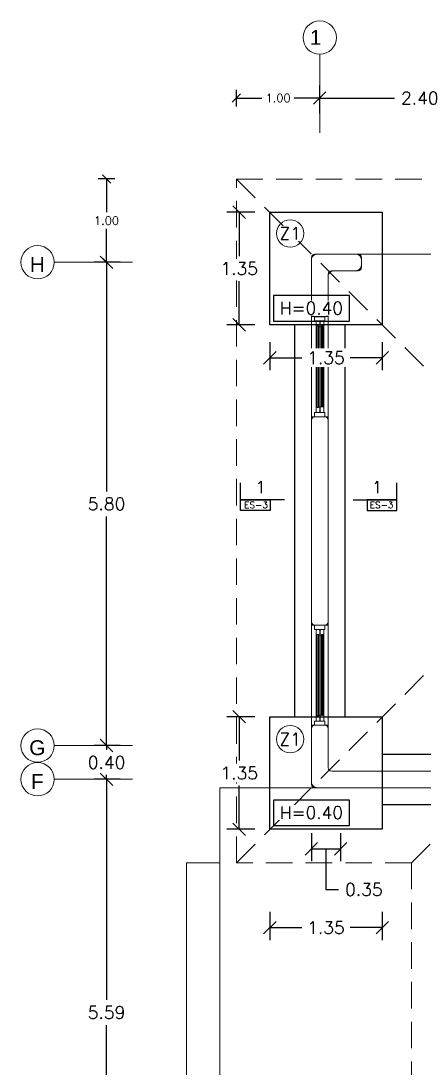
# Model space of a CAD drawing. Header units: metres. Extents: x -25 to 234, y -27 to 52.
# Drawn here: x 84.48 to 89.32, y 39.27 to 51.83 of the extents above; entities that cross this region are included whole.
import ezdxf

# ---------------------------------------------------------------- set-up
doc = ezdxf.new("R2010")
doc.units = ezdxf.units.M
doc.header["$LTSCALE"] = 0.1
doc.header["$MEASUREMENT"] = 0
doc.header["$PDMODE"] = 66
for name, pattern in [('CONTINUA', [0]), ('Grid Line 1_2_', [22.225, 12.7, -3.175, 3.175, -3.175]), ('HIDDEN2', [4.7625, 3.175, -1.5875])]:
    doc.linetypes.add(name, pattern=pattern)
for name, color, linetype, lineweight in [('0-S-GRID', 1, 'Continuous', 9), ('0-S-GRID-IDEN', 1, 'Continuous', 9), ('A-DOOR', 251, 'Continuous', 5), ('A-WALL', 7, 'Continuous', 5), ('baños', 251, 'Continuous', 0), ('piscina', 131, 'Continuous', 0), ('piso', 253, 'Continuous', 0)]:
    doc.layers.add(name, color=color, linetype=linetype, lineweight=lineweight)
for name, color, linetype in [('001-DIMTEXTO', 4, 'Continuous'), ('DIMENSIONES', 7, 'Continuous'), ('DIMTEXTO', 4, 'Continuous'), ('HATCH', 8, 'Continuous'), ('TEXTOS', 4, 'Continuous'), ('ZAPATAS', 6, 'Continuous')]:
    doc.layers.add(name, color=color, linetype=linetype)
doc.layers.add('Techos 1', color=7, linetype='HIDDEN2', lineweight=9, true_color=0x42391a)
doc.styles.add('Arial_2', font='arial.ttf', dxfattribs={"height": 0.2})
doc.styles.add('SMPLEX', font='simplex.shx')
doc.dimstyles.new('DIM-50', dxfattribs={"dimscale": 0.5, "dimtxt": 0.2, "dimasz": 0.2, "dimexe": 0.2, "dimexo": 0.2, "dimgap": 0.1, "dimtad": 0, "dimtih": 1, "dimtoh": 1, "dimzin": 0, "dimdsep": 46, "dimtxsty": 'SMPLEX', "dimblk1": 'OBLIQUE', "dimblk2": 'OBLIQUE', "dimsah": 1, "dimcen": 0.2, "dimclrd": 4, "dimclre": 4, "dimclrt": 4, "dimadec": 0, "dimazin": 0, "dimtfac": 1, "dimtmove": 0, "dimatfit": 3, "dimldrblk": 'OPEN30', "dimfxl": 0.2, "dimfxlon": 1, "dimtolj": 1, "dimtzin": 0, "dimarcsym": 0})
doc.dimstyles.new('DIM-75', dxfattribs={"dimscale": 0.75, "dimtxt": 0.2, "dimasz": 0.2, "dimexe": 0.2, "dimexo": 0.2, "dimgap": 0.1, "dimtad": 0, "dimtih": 1, "dimtoh": 1, "dimzin": 0, "dimdsep": 46, "dimtxsty": 'SMPLEX', "dimblk1": 'OBLIQUE', "dimblk2": 'OBLIQUE', "dimsah": 1, "dimcen": 0.2, "dimclrd": 4, "dimclre": 4, "dimclrt": 4, "dimadec": 0, "dimazin": 0, "dimtfac": 1, "dimtmove": 1, "dimatfit": 3, "dimldrblk": 'OPEN30', "dimfxl": 0.25, "dimfxlon": 1, "dimtfill": 1, "dimtolj": 1, "dimtzin": 0, "dimarcsym": 0})

# ---------------------------------------------------------------- blocks, each defined once
blk = doc.blocks.new('A$C2bbc346b')
at = {"layer": 'A-WALL', "color": 8}
blk.add_line((0.2, -0.751), (0, -0.751), dxfattribs=at)
blk.add_lwpolyline([(0, -0.07), (0, -0.751), (0.2, -0.751), (0.2, -0.27, -0.414214), (0.27, -0.2), (0.53, -0.2, 0.414214), (0.6, -0.13), (0.6, -0.07, 0.414214), (0.53, 0), (0.07, 0, 0.414214)], format="xyb", close=True, dxfattribs=at)
blk.add_lwpolyline([(0, -1.951), (0.2, -1.951), (0.2, -4.451), (0, -4.451)], close=True, dxfattribs=at)
for points in [[(0.2, -6.13), (0.2, -5.651), (0, -5.651), (0, -6.33, 0.414214), (0.07, -6.4)], [(0.27, -6.2), (5.28, -6.2), (5.28, -6.4), (4.57, -6.4, 0.414214), (4.5, -6.47), (4.5, -6.797), (4.35, -6.797), (4.35, -6.4), (2.3, -6.4), (2.3, -6.797), (2.1, -6.797), (2.1, -6.47, 0.414214), (2.03, -6.4), (0.07, -6.4)]]:
    blk.add_lwpolyline(points, format="xyb", dxfattribs=at)
blk = doc.blocks.new('PL BASE 1N NASAS 09')
at = {"layer": 'A-DOOR'}
for p, q in [((-122.394, -36), (-122.394, -36.05)), ((-122.27, -36), (-122.27, -36.05)), ((-122.27, -36.05), (-122.394, -36.05)), ((-122.375, -37.15), (-122.375, -36.05)), ((-122.362, -37.088), (-122.362, -36.111)), ((-122.345, -36.111), (-122.362, -36.111)), ((-122.345, -37.088), (-122.345, -36.111)), ((-122.332, -36.05), (-122.332, -37.15)), ((-122.325, -37.15), (-122.325, -36.05)), ((-122.312, -37.08), (-122.312, -36.111)), ((-122.294, -36.111), (-122.312, -36.111)), ((-122.294, -37.08), (-122.294, -36.111)), ((-122.282, -36.05), (-122.282, -37.15)), ((-122.27, -37.15), (-122.394, -37.15)), ((-122.394, -37.2), (-122.394, -37.15)), ((-122.345, -37.088), (-122.362, -37.088)), ((-122.27, -37.2), (-122.27, -37.15)), ((-122.394, -39.7), (-122.394, -39.75)), ((-122.27, -39.75), (-122.394, -39.75)), ((-122.375, -40.85), (-122.375, -39.75)), ((-122.332, -39.75), (-122.332, -40.85)), ((-122.325, -40.85), (-122.325, -39.75)), ((-122.282, -39.75), (-122.282, -40.85)), ((-122.27, -39.7), (-122.27, -39.75)), ((-122.362, -40.788), (-122.362, -39.811)), ((-122.345, -39.811), (-122.362, -39.811)), ((-122.345, -40.788), (-122.345, -39.811)), ((-122.312, -40.78), (-122.312, -39.811)), ((-122.294, -39.811), (-122.312, -39.811)), ((-122.294, -40.78), (-122.294, -39.811)), ((-122.345, -40.788), (-122.362, -40.788)), ((-122.27, -40.85), (-122.394, -40.85)), ((-122.394, -40.9), (-122.394, -40.85)), ((-122.27, -40.9), (-122.27, -40.85))]:
    blk.add_line(p, q, dxfattribs=at)
for points in [[(-122.345, -36.12), (-122.332, -36.12), (-122.332, -36.05), (-122.375, -36.05), (-122.375, -36.12), (-122.362, -36.12)], [(-122.294, -36.12), (-122.282, -36.12), (-122.282, -36.05), (-122.325, -36.05), (-122.325, -36.12), (-122.312, -36.12)], [(-122.345, -37.08), (-122.332, -37.08), (-122.332, -37.15), (-122.375, -37.15), (-122.375, -37.08), (-122.362, -37.08)], [(-122.294, -37.08), (-122.282, -37.08), (-122.282, -37.15), (-122.325, -37.15), (-122.325, -37.08), (-122.312, -37.08)], [(-122.345, -39.82), (-122.332, -39.82), (-122.332, -39.75), (-122.375, -39.75), (-122.375, -39.82), (-122.362, -39.82)], [(-122.294, -39.82), (-122.282, -39.82), (-122.282, -39.75), (-122.325, -39.75), (-122.325, -39.82), (-122.312, -39.82)], [(-122.345, -40.78), (-122.332, -40.78), (-122.332, -40.85), (-122.375, -40.85), (-122.375, -40.78), (-122.362, -40.78)], [(-122.294, -40.78), (-122.282, -40.78), (-122.282, -40.85), (-122.325, -40.85), (-122.325, -40.78), (-122.312, -40.78)]]:
    blk.add_lwpolyline(points, dxfattribs=at)
at = {"layer": 'A-WALL'}
for p, q in [((-122.431, -37.24), (-122.431, -35.96)), ((-122.271, -36), (-122.391, -36)), ((-122.231, -37.233), (-122.231, -35.96)), ((-122.431, -39.66), (-122.431, -37.24)), ((-122.271, -37.2), (-122.391, -37.2)), ((-122.231, -39.66), (-122.231, -37.233)), ((-122.431, -40.941), (-122.431, -39.66)), ((-122.231, -40.941), (-122.231, -39.66)), ((-122.271, -39.7), (-122.391, -39.7)), ((-122.271, -40.9), (-122.391, -40.9)), ((-122.431, -40.94), (-122.431, -41.61)), ((-122.231, -41.41), (-122.231, -40.94)), ((-117.221, -41.45), (-122.191, -41.45)), ((-120.381, -41.65), (-122.391, -41.65))]:
    blk.add_line(p, q, dxfattribs=at)
blk.add_lwpolyline([(-122.231, -35.96), (-122.231, -35.49, -0.414214), (-122.191, -35.45), (-121.871, -35.45, 0.414214), (-121.831, -35.41), (-121.831, -35.29, 0.414214), (-121.871, -35.25), (-122.391, -35.25, 0.414214), (-122.431, -35.29)], format="xyb", dxfattribs=at)
blk.add_lwpolyline([(-122.431, -35.29), (-122.431, -35.96)], dxfattribs=at)
for centre, start, end in [((-122.391, -35.96), 180, 270), ((-122.271, -35.96), 270, 360), ((-122.391, -37.24), 90, 180), ((-122.271, -37.24), 0, 90), ((-122.391, -39.66), 180, 270), ((-122.271, -39.66), 270, 360), ((-122.391, -40.94), 90, 180), ((-122.271, -40.94), 0, 90), ((-122.191, -41.41), 180, 270), ((-122.391, -41.61), 180, 270)]:
    blk.add_arc(centre, 0.04, start, end, dxfattribs=at)
at = {"layer": 'piscina', "const_width": 0.01}
for points in [[(-122.303, -36.111), (-122.303, -37.088)], [(-122.303, -39.811), (-122.303, -40.788)]]:
    blk.add_lwpolyline(points, dxfattribs=at)
at = {"layer": 'piso'}
for p, q in [((-121.871, -35.25), (-114.991, -35.25)), ((-122.391, -41.65), (-123.531, -41.65)), ((-123.531, -41.65), (-123.531, -48.845)), ((-123.931, -42.55), (-123.931, -47.944)), ((-123.931, -42.55), (-123.531, -42.55))]:
    blk.add_line(p, q, dxfattribs=at)
at = {"layer": 'Techos 1'}
for p, q in [((-123.331, -42.55), (-123.331, -34.35)), ((-123.331, -34.35), (-113.531, -34.35)), ((-123.331, -34.35), (-119.231, -38.45)), ((-123.331, -42.55), (-119.231, -38.45)), ((-121.231, -42.55), (-118.081, -39.4)), ((-121.231, -42.55), (-123.331, -42.55)), ((-121.231, -42.55), (-121.231, -47.95))]:
    blk.add_line(p, q, dxfattribs=at)
blk = doc.blocks.new('_Oblique')
at = {"color": 0, "linetype": 'ByBlock', "lineweight": -2}
blk.add_line((-0.5, -0.5), (0.5, 0.5), dxfattribs=at)
blk = doc.blocks.new('*D988')
at = {"layer": 'Defpoints', "color": 0, "transparency": 16777216}
for p in [(95.449, -0.136), (93.049, -0.552), (95.449, -0.552)]:
    blk.add_point(p, dxfattribs=at)
at = {"layer": 'DIMTEXTO', "color": 4, "lineweight": -2, "transparency": 16777216}
for p, q in [((93.049, -0.323), (93.049, 0.014)), ((95.449, -0.323), (95.449, 0.014)), ((93.049, -0.136), (93.946, -0.136)), ((95.449, -0.136), (94.553, -0.136))]:
    blk.add_line(p, q, dxfattribs=at)
at = {"layer": 'DIMTEXTO', "color": 4, "lineweight": -2, "transparency": 16777216, "xscale": 0.15, "yscale": 0.15, "zscale": 0.15, "rotation": 180}
blk.add_blockref('_Oblique', (93.049, -0.136), dxfattribs=at)
at = {"layer": 'DIMTEXTO', "color": 4, "lineweight": -2, "transparency": 16777216, "xscale": 0.15, "yscale": 0.15, "zscale": 0.15}
blk.add_blockref('_Oblique', (95.449, -0.136), dxfattribs=at)
at = {"layer": 'DIMTEXTO', "color": 4, "transparency": 16777216, "insert": (94.249, -0.136), "char_height": 0.15, "attachment_point": 5, "style": 'SMPLEX', "bg_fill": 3, "box_fill_scale": 1.25, "bg_fill_color": 256, "bg_fill_true_color": 13158600, "bg_fill_transparency": 0}
blk.add_mtext('\\A1;2.40', dxfattribs=at)
blk = doc.blocks.new('_Open30')
at = {"layer": 'DIMTEXTO', "color": 0, "lineweight": -2}
for p, q in [((-1, 0.268), (0, 0)), ((0, 0), (-1, -0.268)), ((0, 0), (-1, 0))]:
    blk.add_line(p, q, dxfattribs=at)
blk = doc.blocks.new('*D1003')
at = {"layer": 'Defpoints', "color": 0, "ltscale": 0.2, "transparency": 16777216}
for p in [(90.492, -8.306), (90.805, -8.306), (90.805, -13.9)]:
    blk.add_point(p, dxfattribs=at)
at = {"layer": 'DIMTEXTO', "color": 4, "lineweight": -2, "ltscale": 0.2, "transparency": 16777216}
for p, q in [((90.655, -8.306), (90.342, -8.306)), ((90.492, -8.306), (90.492, -10.953)), ((90.492, -13.9), (90.492, -11.253)), ((90.655, -13.9), (90.342, -13.9))]:
    blk.add_line(p, q, dxfattribs=at)
at = {"layer": 'DIMTEXTO', "color": 4, "lineweight": -2, "ltscale": 0.2, "transparency": 16777216, "xscale": 0.15, "yscale": 0.15, "zscale": 0.15}
for p, rotation in [((90.492, -8.306), 90), ((90.492, -13.9), 270)]:
    blk.add_blockref('_Oblique', p, dxfattribs=dict(at, rotation=rotation))
at = {"layer": 'DIMTEXTO', "color": 4, "ltscale": 0.2, "transparency": 16777216, "insert": (90.492, -11.103), "char_height": 0.15, "attachment_point": 5, "style": 'SMPLEX', "bg_fill": 3, "box_fill_scale": 1.25, "bg_fill_color": 256, "bg_fill_true_color": 13158600, "bg_fill_transparency": 0}
blk.add_mtext('\\A1;5.59', dxfattribs=at)
blk = doc.blocks.new('*D1004')
at = {"layer": 'Defpoints', "color": 0, "ltscale": 0.2, "transparency": 16777216}
for p in [(90.492, -7.902), (90.805, -7.902), (90.805, -8.306)]:
    blk.add_point(p, dxfattribs=at)
at = {"layer": 'DIMTEXTO', "color": 4, "lineweight": -2, "ltscale": 0.2, "transparency": 16777216}
for p, q in [((90.492, -7.902), (90.492, -7.752)), ((90.655, -7.902), (90.342, -7.902)), ((90.492, -7.902), (90.492, -7.954)), ((90.492, -8.306), (90.492, -8.254)), ((90.655, -8.306), (90.342, -8.306)), ((90.492, -8.306), (90.492, -8.456))]:
    blk.add_line(p, q, dxfattribs=at)
at = {"layer": 'DIMTEXTO', "color": 4, "lineweight": -2, "ltscale": 0.2, "transparency": 16777216, "xscale": 0.15, "yscale": 0.15, "zscale": 0.15}
for p, rotation in [((90.492, -7.902), 270), ((90.492, -8.306), 90)]:
    blk.add_blockref('_Oblique', p, dxfattribs=dict(at, rotation=rotation))
at = {"layer": 'DIMTEXTO', "color": 4, "ltscale": 0.2, "transparency": 16777216, "insert": (90.492, -8.104), "char_height": 0.15, "attachment_point": 5, "style": 'SMPLEX', "bg_fill": 3, "box_fill_scale": 1.25, "bg_fill_color": 256, "bg_fill_true_color": 13158600, "bg_fill_transparency": 0}
blk.add_mtext('\\A1;0.40', dxfattribs=at)
blk = doc.blocks.new('*D1005')
at = {"layer": 'Defpoints', "color": 0, "ltscale": 0.2, "transparency": 16777216}
for p in [(90.492, -2.106), (90.805, -2.106), (90.805, -7.902)]:
    blk.add_point(p, dxfattribs=at)
at = {"layer": 'DIMTEXTO', "color": 4, "lineweight": -2, "ltscale": 0.2, "transparency": 16777216}
for p, q in [((90.655, -2.106), (90.342, -2.106)), ((90.492, -2.106), (90.492, -4.854)), ((90.492, -7.902), (90.492, -5.154)), ((90.655, -7.902), (90.342, -7.902))]:
    blk.add_line(p, q, dxfattribs=at)
at = {"layer": 'DIMTEXTO', "color": 4, "lineweight": -2, "ltscale": 0.2, "transparency": 16777216, "xscale": 0.15, "yscale": 0.15, "zscale": 0.15}
for p, rotation in [((90.492, -2.106), 90), ((90.492, -7.902), 270)]:
    blk.add_blockref('_Oblique', p, dxfattribs=dict(at, rotation=rotation))
at = {"layer": 'DIMTEXTO', "color": 4, "ltscale": 0.2, "transparency": 16777216, "insert": (90.492, -5.004), "char_height": 0.15, "attachment_point": 5, "style": 'SMPLEX', "bg_fill": 3, "box_fill_scale": 1.25, "bg_fill_color": 256, "bg_fill_true_color": 13158600, "bg_fill_transparency": 0}
blk.add_mtext('\\A1;5.80', dxfattribs=at)
blk = doc.blocks.new('*D983')
at = {"layer": 'Defpoints', "color": 0, "ltscale": 0.2, "transparency": 16777216}
for p in [(92.049, -0.136), (93.049, -0.552), (92.049, -1.754)]:
    blk.add_point(p, dxfattribs=at)
at = {"layer": 'DIMTEXTO', "color": 4, "lineweight": -2, "ltscale": 0.2, "transparency": 16777216}
for p, q in [((92.049, -0.236), (92.049, -0.036)), ((93.049, -0.236), (93.049, -0.036)), ((92.049, -0.136), (92.356, -0.136)), ((93.049, -0.136), (92.742, -0.136))]:
    blk.add_line(p, q, dxfattribs=at)
at = {"layer": 'DIMTEXTO', "color": 4, "lineweight": -2, "ltscale": 0.2, "transparency": 16777216, "xscale": 0.1, "yscale": 0.1, "zscale": 0.1, "rotation": 180}
blk.add_blockref('_Oblique', (92.049, -0.136), dxfattribs=at)
at = {"layer": 'DIMTEXTO', "color": 4, "lineweight": -2, "ltscale": 0.2, "transparency": 16777216, "xscale": 0.1, "yscale": 0.1, "zscale": 0.1}
blk.add_blockref('_Oblique', (93.049, -0.136), dxfattribs=at)
at = {"layer": 'DIMTEXTO', "color": 4, "ltscale": 0.2, "transparency": 16777216, "insert": (92.549, -0.136), "char_height": 0.1, "attachment_point": 5, "style": 'SMPLEX'}
blk.add_mtext('\\A1;1.00', dxfattribs=at)
blk = doc.blocks.new('*D984')
at = {"layer": 'Defpoints', "color": 0, "ltscale": 0.2, "transparency": 16777216}
for p in [(90.492, -1.106), (92.049, -1.106), (90.805, -2.106)]:
    blk.add_point(p, dxfattribs=at)
at = {"layer": 'DIMTEXTO', "color": 4, "lineweight": -2, "ltscale": 0.2, "transparency": 16777216}
for p, q in [((90.592, -1.106), (90.392, -1.106)), ((90.492, -1.106), (90.492, -1.506)), ((90.492, -2.106), (90.492, -1.706)), ((90.592, -2.106), (90.392, -2.106))]:
    blk.add_line(p, q, dxfattribs=at)
at = {"layer": 'DIMTEXTO', "color": 4, "lineweight": -2, "ltscale": 0.2, "transparency": 16777216, "xscale": 0.1, "yscale": 0.1, "zscale": 0.1}
for p, rotation in [((90.492, -1.106), 90), ((90.492, -2.106), 270)]:
    blk.add_blockref('_Oblique', p, dxfattribs=dict(at, rotation=rotation))
at = {"layer": 'DIMTEXTO', "color": 4, "ltscale": 0.2, "transparency": 16777216, "insert": (90.492, -1.606), "char_height": 0.1, "attachment_point": 5, "style": 'SMPLEX'}
blk.add_mtext('\\A1;1.00', dxfattribs=at)
blk = doc.blocks.new('*D1059')
at = {"layer": 'Defpoints', "color": 0, "linetype": 'CONTINUA', "transparency": 16777216}
for p in [(92.949, -8.406), (93.299, -8.406), (93.299, -9.14)]:
    blk.add_point(p, dxfattribs=at)
at = {"layer": 'DIMENSIONES', "color": 4, "linetype": 'CONTINUA', "lineweight": -2, "transparency": 16777216}
for p, q in [((92.949, -8.953), (92.949, -9.29)), ((93.299, -8.953), (93.299, -9.29)), ((92.949, -9.14), (93.299, -9.14)), ((93.124, -9.14), (93.124, -9.628)), ((93.124, -9.628), (93.274, -9.628))]:
    blk.add_line(p, q, dxfattribs=at)
at = {"layer": 'DIMENSIONES', "color": 4, "linetype": 'CONTINUA', "lineweight": -2, "transparency": 16777216, "xscale": 0.15, "yscale": 0.15, "zscale": 0.15, "rotation": 180}
blk.add_blockref('_Oblique', (92.949, -9.14), dxfattribs=at)
at = {"layer": 'DIMENSIONES', "color": 4, "linetype": 'CONTINUA', "lineweight": -2, "transparency": 16777216, "xscale": 0.15, "yscale": 0.15, "zscale": 0.15}
blk.add_blockref('_Oblique', (93.299, -9.14), dxfattribs=at)
at = {"layer": 'DIMENSIONES', "color": 4, "linetype": 'CONTINUA', "transparency": 16777216, "insert": (93.578, -9.628), "char_height": 0.15, "attachment_point": 5, "style": 'SMPLEX', "bg_fill": 3, "box_fill_scale": 1.25, "bg_fill_color": 256, "bg_fill_true_color": 13158600, "bg_fill_transparency": 0}
blk.add_mtext('\\A1;0.35', dxfattribs=at)
blk = doc.blocks.new('*D1164')
at = {"layer": 'Defpoints', "color": 0, "linetype": 'CONTINUA', "transparency": 16777216}
for p in [(92.083, -7.556), (92.45, -7.556), (92.45, -8.906)]:
    blk.add_point(p, dxfattribs=at)
at = {"layer": 'DIMENSIONES', "color": 4, "linetype": 'CONTINUA', "lineweight": -2, "transparency": 16777216}
for p, q in [((92.271, -7.556), (91.933, -7.556)), ((92.083, -7.556), (92.083, -8.081)), ((92.083, -8.906), (92.083, -8.381)), ((92.271, -8.906), (91.933, -8.906))]:
    blk.add_line(p, q, dxfattribs=at)
at = {"layer": 'DIMENSIONES', "color": 4, "linetype": 'CONTINUA', "lineweight": -2, "transparency": 16777216, "xscale": 0.15, "yscale": 0.15, "zscale": 0.15}
for p, rotation in [((92.083, -7.556), 90), ((92.083, -8.906), 270)]:
    blk.add_blockref('_Oblique', p, dxfattribs=dict(at, rotation=rotation))
at = {"layer": 'DIMENSIONES', "color": 4, "linetype": 'CONTINUA', "transparency": 16777216, "insert": (92.083, -8.231), "char_height": 0.15, "attachment_point": 5, "style": 'SMPLEX', "bg_fill": 3, "box_fill_scale": 1.25, "bg_fill_color": 256, "bg_fill_true_color": 13158600, "bg_fill_transparency": 0}
blk.add_mtext('\\A1;1.35', dxfattribs=at)
blk = doc.blocks.new('*D1165')
at = {"layer": 'Defpoints', "color": 0, "linetype": 'CONTINUA', "transparency": 16777216}
for p in [(92.45, -8.906), (93.799, -8.906), (93.799, -10.085)]:
    blk.add_point(p, dxfattribs=at)
at = {"layer": 'DIMENSIONES', "color": 4, "linetype": 'CONTINUA', "lineweight": -2, "transparency": 16777216}
for p, q in [((92.45, -9.897), (92.45, -10.235)), ((93.799, -9.897), (93.799, -10.235)), ((92.45, -10.085), (92.835, -10.085)), ((93.799, -10.085), (93.414, -10.085))]:
    blk.add_line(p, q, dxfattribs=at)
at = {"layer": 'DIMENSIONES', "color": 4, "linetype": 'CONTINUA', "lineweight": -2, "transparency": 16777216, "xscale": 0.15, "yscale": 0.15, "zscale": 0.15, "rotation": 180}
blk.add_blockref('_Oblique', (92.45, -10.085), dxfattribs=at)
at = {"layer": 'DIMENSIONES', "color": 4, "linetype": 'CONTINUA', "lineweight": -2, "transparency": 16777216, "xscale": 0.15, "yscale": 0.15, "zscale": 0.15}
blk.add_blockref('_Oblique', (93.799, -10.085), dxfattribs=at)
at = {"layer": 'DIMENSIONES', "color": 4, "linetype": 'CONTINUA', "transparency": 16777216, "insert": (93.124, -10.085), "char_height": 0.15, "attachment_point": 5, "style": 'SMPLEX', "bg_fill": 3, "box_fill_scale": 1.25, "bg_fill_color": 256, "bg_fill_true_color": 13158600, "bg_fill_transparency": 0}
blk.add_mtext('\\A1;1.35', dxfattribs=at)
blk = doc.blocks.new('*D1166')
at = {"layer": 'Defpoints', "color": 0, "linetype": 'CONTINUA', "transparency": 16777216}
for p in [(92.083, -1.506), (92.45, -1.506), (92.45, -2.856)]:
    blk.add_point(p, dxfattribs=at)
at = {"layer": 'DIMENSIONES', "color": 4, "linetype": 'CONTINUA', "lineweight": -2, "transparency": 16777216}
for p, q in [((92.271, -1.506), (91.933, -1.506)), ((92.083, -1.506), (92.083, -2.031)), ((92.083, -2.856), (92.083, -2.331)), ((92.271, -2.856), (91.933, -2.856))]:
    blk.add_line(p, q, dxfattribs=at)
at = {"layer": 'DIMENSIONES', "color": 4, "linetype": 'CONTINUA', "lineweight": -2, "transparency": 16777216, "xscale": 0.15, "yscale": 0.15, "zscale": 0.15}
for p, rotation in [((92.083, -1.506), 90), ((92.083, -2.856), 270)]:
    blk.add_blockref('_Oblique', p, dxfattribs=dict(at, rotation=rotation))
at = {"layer": 'DIMENSIONES', "color": 4, "linetype": 'CONTINUA', "transparency": 16777216, "insert": (92.083, -2.181), "char_height": 0.15, "attachment_point": 5, "style": 'SMPLEX', "bg_fill": 3, "box_fill_scale": 1.25, "bg_fill_color": 256, "bg_fill_true_color": 13158600, "bg_fill_transparency": 0}
blk.add_mtext('\\A1;1.35', dxfattribs=at)
blk = doc.blocks.new('*D1167')
at = {"layer": 'Defpoints', "color": 0, "linetype": 'CONTINUA', "transparency": 16777216}
for p in [(92.45, -2.856), (93.799, -2.856), (93.799, -3.251)]:
    blk.add_point(p, dxfattribs=at)
at = {"layer": 'DIMENSIONES', "color": 4, "linetype": 'CONTINUA', "lineweight": -2, "transparency": 16777216}
for p, q in [((92.45, -3.064), (92.45, -3.401)), ((93.799, -3.064), (93.799, -3.401)), ((92.45, -3.251), (92.835, -3.251)), ((93.799, -3.251), (93.414, -3.251))]:
    blk.add_line(p, q, dxfattribs=at)
at = {"layer": 'DIMENSIONES', "color": 4, "linetype": 'CONTINUA', "lineweight": -2, "transparency": 16777216, "xscale": 0.15, "yscale": 0.15, "zscale": 0.15, "rotation": 180}
blk.add_blockref('_Oblique', (92.45, -3.251), dxfattribs=at)
at = {"layer": 'DIMENSIONES', "color": 4, "linetype": 'CONTINUA', "lineweight": -2, "transparency": 16777216, "xscale": 0.15, "yscale": 0.15, "zscale": 0.15}
blk.add_blockref('_Oblique', (93.799, -3.251), dxfattribs=at)
at = {"layer": 'DIMENSIONES', "color": 4, "linetype": 'CONTINUA', "transparency": 16777216, "insert": (93.124, -3.251), "char_height": 0.15, "attachment_point": 5, "style": 'SMPLEX', "bg_fill": 3, "box_fill_scale": 1.25, "bg_fill_color": 256, "bg_fill_true_color": 13158600, "bg_fill_transparency": 0}
blk.add_mtext('\\A1;1.35', dxfattribs=at)
blk = doc.blocks.new('A$Cac76d8b6')
at = {"layer": '0-S-GRID', "linetype": 'Grid Line 1_2_'}
for p, q in [((3.584, 27.3263), (3.584, 26.3863)), ((3.584, 27.3263), (3.584, 26.3863)), ((0.4, 24.8322), (1.34, 24.8322)), ((0.4, 24.8322), (1.34, 24.8322)), ((0.4, 19.0364), (1.34, 19.0364)), ((0.4, 19.0364), (1.34, 19.0364)), ((0.4, 18.6322), (1.34, 18.6322)), ((0.4, 18.6322), (1.34, 18.6322))]:
    blk.add_line(p, q, dxfattribs=at)
at = {"layer": '0-S-GRID-IDEN'}
for centre in [(3.584, 27.5263), (0.2, 24.8322), (0.2, 19.0364), (0.2, 18.6322)]:
    blk.add_circle(centre, 0.2, dxfattribs=at)
at = {"layer": 'TEXTOS', "color": 6, "linetype": 'Continuous', "ltscale": 0.01}
for p, q in [((2.6349, 21.8541), (2.6349, 22.1888)), ((4.5104, 21.8541), (4.5104, 22.1888))]:
    blk.add_line(p, q, dxfattribs=at)
at = {"layer": 'TEXTOS', "color": 5, "linetype": 'Continuous', "ltscale": 0.01}
for p, q in [((3.1596, 21.9829), (2.6349, 21.9829)), ((3.9858, 21.9829), (4.5104, 21.9829))]:
    blk.add_line(p, q, dxfattribs=at)
at = {"layer": 'TEXTOS', "color": 8, "linetype": 'Continuous', "ltscale": 0.01}
for points in [[(2.6349, 21.8541), (2.6349, 21.9829), (2.9909, 21.9829), (2.9909, 21.8541)], [(4.5104, 21.8541), (4.5104, 21.9829), (4.1545, 21.9829), (4.1545, 21.8541)]]:
    blk.add_lwpolyline(points, close=True, dxfattribs=at)
at = {"layer": 'ZAPATAS', "lineweight": 25}
for p, q in [((3.284, 19.3822), (3.284, 24.0822)), ((3.884, 24.0822), (3.884, 19.3822)), ((4.334, 18.9311), (10.634, 18.9311))]:
    blk.add_line(p, q, dxfattribs=at)
blk.add_lwpolyline([(2.9847, 25.4322), (4.334, 25.4322), (4.334, 24.0822), (2.9847, 24.0822)], close=True, dxfattribs=at)
at = {"layer": 'HATCH', "ltscale": 0.2}
blk.add_blockref('A$C2bbc346b', (3.484, 24.9311), dxfattribs=at)
at = {"layer": 'DIMTEXTO', "char_height": 0.1786, "width": 0.168354, "style": 'Arial_2'}
for s, insert, attachment_point in [('1', (3.6042, 27.6185), 3), ('H', (0.1963, 24.8052), 5), ('G', (0.1963, 19.0095), 5), ('F', (0.1963, 18.6052), 5)]:
    blk.add_mtext(s, dxfattribs=dict(at, insert=insert, attachment_point=attachment_point))
at = {"layer": 'DIMTEXTO', "color": 4, "lineweight": -3, "insert": (2.8736, 22.1347), "char_height": 0.142, "attachment_point": 5, "style": 'SMPLEX', "bg_fill": 3, "box_fill_scale": 1.1, "bg_fill_color": 256, "bg_fill_true_color": 13158600, "bg_fill_transparency": 0}
blk.add_mtext('1', dxfattribs=at)
at = {"layer": 'TEXTOS', "color": 4, "ltscale": 0.5, "char_height": 0.0781, "attachment_point": 5, "style": 'SMPLEX'}
for insert in [(2.82, 21.9219), (4.3254, 21.9219)]:
    blk.add_mtext('ES-3', dxfattribs=dict(at, insert=insert))
at = {"layer": 'DIMTEXTO', "color": 4, "lineweight": -3, "insert": (4.2717, 22.1347), "char_height": 0.142, "attachment_point": 5, "style": 'SMPLEX', "bg_fill": 3, "box_fill_scale": 1.1, "bg_fill_color": 256, "bg_fill_true_color": 13158600, "bg_fill_transparency": 0}
blk.add_mtext('1', dxfattribs=at)
at = {"layer": 'DIMENSIONES', "linetype": 'CONTINUA'}
dim = blk.add_linear_dim(base=(3.834, 17.7976), p1=(3.484, 18.5322), p2=(3.834, 18.5322), dimstyle='DIM-75', dxfattribs=at)
dim.commit()
dim.dimension.update_dxf_attribs({"geometry": '*D1059', "text_midpoint": (3.884, 17.3101), "insert": (-89.4651, 26.938)})
at = {"layer": 'DIMTEXTO'}
dim = blk.add_linear_dim(base=(5.984, 26.8025), p1=(3.584, 26.3863), p2=(5.984, 26.3863), dimstyle='DIM-75', dxfattribs=at)
dim.commit()
dim.dimension.update_dxf_attribs({"geometry": '*D988', "text_midpoint": (4.784, 26.8025), "insert": (-89.4651, 26.938)})
at = {"layer": 'DIMTEXTO', "ltscale": 0.2}
dim = blk.add_linear_dim(base=(1.0267, 18.6322), p1=(1.34, 13.0376), p2=(1.34, 18.6322), angle=90, dimstyle='DIM-75', override={"dimtmove": 1}, dxfattribs=at)
dim.commit()
dim.dimension.update_dxf_attribs({"geometry": '*D1003', "text_midpoint": (1.0267, 15.8349), "insert": (-89.4651, 26.938)})
at = {"layer": 'ZAPATAS', "lineweight": 25}
blk.add_line((4.334, 18.3311), (9.684, 18.3311), dxfattribs=at)
blk.add_lwpolyline([(2.9847, 19.3822), (4.334, 19.3822), (4.334, 18.0322), (2.9847, 18.0322)], close=True, dxfattribs=at)
at = {"layer": 'DIMTEXTO', "ltscale": 0.2}
dim = blk.add_linear_dim(base=(2.584, 26.8025), p1=(3.584, 26.3863), p2=(2.584, 25.1837), dimstyle='DIM-50', dxfattribs=at)
dim.commit()
dim.dimension.update_dxf_attribs({"geometry": '*D983', "text_midpoint": (3.084, 26.8025), "insert": (-89.4651, 26.938)})
dim = blk.add_linear_dim(base=(1.0267, 19.0364), p1=(1.34, 18.6322), p2=(1.34, 19.0364), angle=90, dimstyle='DIM-75', override={"dimtmove": 1}, dxfattribs=at)
dim.commit()
dim.dimension.update_dxf_attribs({"geometry": '*D1004', "text_midpoint": (1.0267, 18.8343), "insert": (-89.4651, 26.938)})
at = {"layer": 'DIMTEXTO', "color": 4, "char_height": 0.15, "attachment_point": 5, "rotation": 0, "style": 'SMPLEX', "bg_fill": 3, "box_fill_scale": 1.1, "bg_fill_color": 256, "bg_fill_true_color": 13158600, "bg_fill_transparency": 0}
for insert in [(3.2292, 25.1784), (3.2292, 19.1126)]:
    blk.add_mtext('\\A1;Z1', dxfattribs=dict(at, insert=insert))
at = {"layer": 'DIMENSIONES', "linetype": 'CONTINUA'}
dim = blk.add_linear_dim(base=(2.6181, 19.3822), p1=(2.9847, 18.0322), p2=(2.9847, 19.3822), angle=90, dimstyle='DIM-75', dxfattribs=at)
dim.commit()
dim.dimension.update_dxf_attribs({"geometry": '*D1164', "text_midpoint": (2.6181, 18.7072), "insert": (-89.4651, 26.938)})
at = {"layer": 'DIMTEXTO', "ltscale": 0.2}
dim = blk.add_linear_dim(base=(1.0267, 24.8322), p1=(1.34, 19.0364), p2=(1.34, 24.8322), angle=90, dimstyle='DIM-75', override={"dimtmove": 1}, dxfattribs=at)
dim.commit()
dim.dimension.update_dxf_attribs({"geometry": '*D1005', "text_midpoint": (1.0267, 21.9343), "insert": (-89.4651, 26.938)})
at = {"layer": '0-S-GRID-IDEN'}
for centre in [(3.2292, 25.1784), (3.2292, 19.1126)]:
    blk.add_circle(centre, 0.164, dxfattribs=at)
at = {"layer": 'DIMENSIONES', "linetype": 'CONTINUA'}
dim = blk.add_linear_dim(base=(4.334, 16.8535), p1=(2.9847, 18.0322), p2=(4.334, 18.0322), dimstyle='DIM-75', dxfattribs=at)
dim.commit()
dim.dimension.update_dxf_attribs({"geometry": '*D1165', "text_midpoint": (3.6593, 16.8535), "insert": (-89.4651, 26.938)})
at = {"layer": 'DIMTEXTO', "ltscale": 0.2}
dim = blk.add_linear_dim(base=(1.0267, 25.8322), p1=(1.34, 24.8322), p2=(2.584, 25.8322), angle=90, dimstyle='DIM-50', dxfattribs=at)
dim.commit()
dim.dimension.update_dxf_attribs({"geometry": '*D984', "text_midpoint": (1.0267, 25.3322), "insert": (-89.4651, 26.938)})
at = {"layer": 'DIMTEXTO', "color": 4}
blk.add_lwpolyline([(3.9411, 18.3828), (3.0287, 18.3828), (3.0287, 18.0773), (3.9411, 18.0773)], close=True, dxfattribs=at)
at = {"layer": 'DIMENSIONES', "linetype": 'CONTINUA'}
dim = blk.add_linear_dim(base=(2.6181, 25.4322), p1=(2.9847, 24.0822), p2=(2.9847, 25.4322), angle=90, dimstyle='DIM-75', dxfattribs=at)
dim.commit()
dim.dimension.update_dxf_attribs({"geometry": '*D1166', "text_midpoint": (2.6181, 24.7572), "insert": (-89.4651, 26.938)})
at = {"layer": 'DIMTEXTO', "color": 4, "insert": (3.4843, 18.2318), "char_height": 0.15, "attachment_point": 5, "rotation": 0, "style": 'SMPLEX', "bg_fill": 3, "box_fill_scale": 1.1, "bg_fill_color": 256, "bg_fill_true_color": 13158600, "bg_fill_transparency": 0}
blk.add_mtext('\\A1;H=0.40', dxfattribs=at)
at = {"layer": 'DIMENSIONES', "linetype": 'CONTINUA'}
dim = blk.add_linear_dim(base=(4.334, 23.6867), p1=(2.9847, 24.0822), p2=(4.334, 24.0822), dimstyle='DIM-75', dxfattribs=at)
dim.commit()
dim.dimension.update_dxf_attribs({"geometry": '*D1167', "text_midpoint": (3.6593, 23.6867), "insert": (-89.4651, 26.938)})
at = {"layer": 'DIMTEXTO', "color": 4}
blk.add_lwpolyline([(3.9411, 24.4328), (3.0287, 24.4328), (3.0287, 24.1273), (3.9411, 24.1273)], close=True, dxfattribs=at)
at = {"layer": 'DIMTEXTO', "color": 4, "insert": (3.4843, 24.2818), "char_height": 0.15, "attachment_point": 5, "rotation": 0, "style": 'SMPLEX', "bg_fill": 3, "box_fill_scale": 1.1, "bg_fill_color": 256, "bg_fill_true_color": 13158600, "bg_fill_transparency": 0}
blk.add_mtext('\\A1;H=0.40', dxfattribs=at)

msp = doc.modelspace()

# ---------------------------------------------------------------- linework, layer by layer
at = {"layer": 'ZAPATAS', "lineweight": 25}
for p, q in [((88.8174, 43.0331), (95.5674, 43.0331)), ((88.8174, 42.4331), (95.7265, 42.4331))]:
    msp.add_line(p, q, dxfattribs=at)

# ---------------------------------------------------------------- block references
at = {"layer": 'baños'}
msp.add_blockref('PL BASE 1N NASAS 09', (210.3991, 84.2818), dxfattribs=at)
at = {"layer": 'HATCH', "ltscale": 0.2}
msp.add_blockref('A$C2bbc346b', (87.9674, 49.0331), dxfattribs=at)

# ---------------------------------------------------------------- next in the draw order: block references
at = {"layer": '001-DIMTEXTO', "linetype": 'CONTINUA'}
msp.add_blockref('A$Cac76d8b6', (84.4834, 24.102), dxfattribs=at)

doc.saveas('drawing.dxf')
